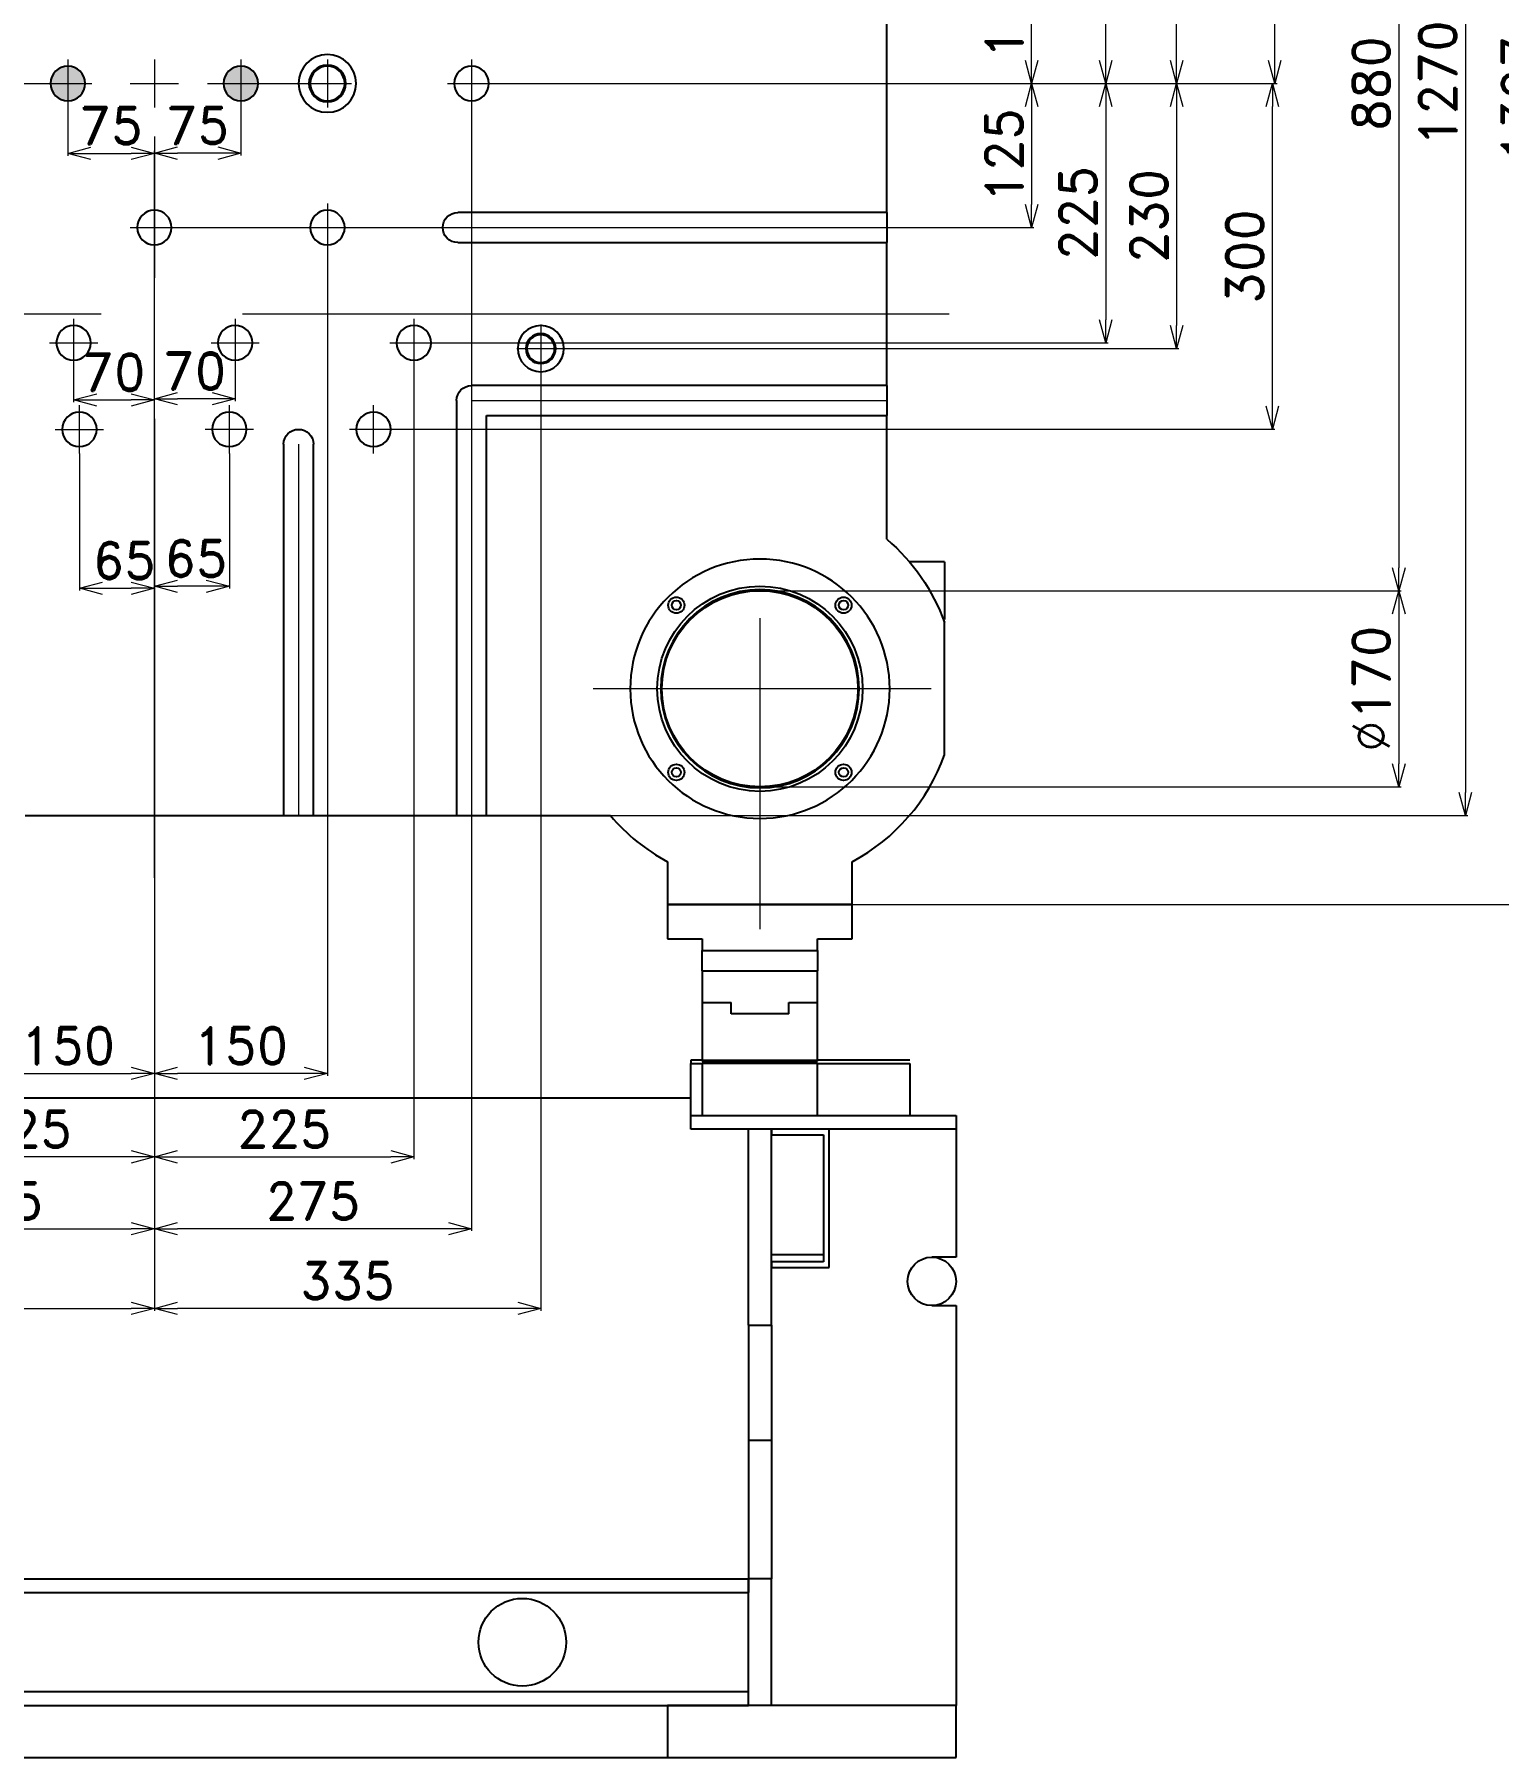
# Model space of a CAD drawing. Header units: millimetres. Extents: x 2673 to 5721, y -10743 to 3474.
# Drawn here: x 3519.5 to 3836.9, y 2286.5 to 2660.1 of the extents above; entities that cross this region are included whole.
import ezdxf

# ---------------------------------------------------------------- set-up
doc = ezdxf.new("R2010")
doc.units = ezdxf.units.MM
doc.header["$LTSCALE"] = 16.335
doc.header["$PDMODE"] = 3
doc.header["$PDSIZE"] = 0.3125
doc.linetypes.add('CENTER', pattern=[0.6, 0.375, -0.075, 0.075, -0.075])
doc.layers.get('0').update_dxf_attribs({"linetype": 'CONTINUOUS'})
doc.layers.get('Defpoints').update_dxf_attribs({"linetype": 'CONTINUOUS'})
doc.layers.add('cen', color=1, linetype='CENTER')
doc.layers.add('dim', color=82, linetype='CONTINUOUS', lineweight=9)
doc.styles.add('mds', font='romand.shx', dxfattribs={"bigfont": 'chineset.shx'})
doc.dimstyles.new('MDS4-0000', dxfattribs={"dimtxt": 8, "dimasz": 5, "dimexe": 0.5, "dimexo": 0, "dimgap": 2, "dimtad": 1, "dimdec": 1, "dimlfac": 4, "dimzin": 9, "dimdsep": 46, "dimtxsty": 'mds', "dimblk": 'OPEN30', "dimcen": 0, "dimclrd": 3, "dimclre": 3, "dimclrt": 3, "dimazin": 2, "dimtfac": 0.75, "dimtdec": 1, "dimtmove": 0, "dimatfit": 3, "dimldrblk": 'OPEN30', "dimfxl": 0, "dimtolj": 1, "dimtzin": 0, "dimlwd": 9, "dimlwe": 9, "dimarcsym": 0})

# ---------------------------------------------------------------- blocks, each defined once
blk = doc.blocks.new('_Open30')
at = {"color": 0, "linetype": 'ByBlock', "lineweight": -2}
for p, q in [((-1, 0.268), (0, 0)), ((0, 0), (-1, -0.268)), ((0, 0), (-1, 0))]:
    blk.add_line(p, q, dxfattribs=at)
blk = doc.blocks.new('*D182')
at = {"layer": 'Defpoints', "color": 0}
for p in [(3691.14, 2820.72), (3696.78, 2471.47), (3847.56, 2471.47)]:
    blk.add_point(p, dxfattribs=at)
at = {"layer": 'dim', "color": 3, "lineweight": 9}
for p, q in [((3691.14, 2820.72), (3848.06, 2820.72)), ((3847.56, 2815.72), (3847.56, 2476.47)), ((3696.78, 2471.47), (3848.06, 2471.47))]:
    blk.add_line(p, q, dxfattribs=at)
at = {"layer": 'dim', "color": 3, "lineweight": 9, "xscale": 5, "yscale": 5, "zscale": 5}
for p, rotation in [((3847.56, 2820.72), 90), ((3847.56, 2471.47), 270)]:
    blk.add_blockref('_Open30', p, dxfattribs=dict(at, rotation=rotation))
at = {"layer": 'dim', "color": 3, "insert": (3841.56, 2646.09), "char_height": 8, "attachment_point": 5, "rotation": 90, "style": 'mds'}
blk.add_mtext('\\A1;1397', dxfattribs=at)
blk = doc.blocks.new('*D183')
at = {"layer": 'Defpoints', "color": 0}
for p in [(3644.38, 2808.22), (3644.38, 2490.72), (3829.69, 2490.72)]:
    blk.add_point(p, dxfattribs=at)
at = {"layer": 'dim', "color": 3, "lineweight": 9}
for p, q in [((3644.38, 2808.22), (3830.19, 2808.22)), ((3829.69, 2803.22), (3829.69, 2495.72)), ((3644.38, 2490.72), (3830.19, 2490.72))]:
    blk.add_line(p, q, dxfattribs=at)
at = {"layer": 'dim', "color": 3, "lineweight": 9, "xscale": 5, "yscale": 5, "zscale": 5}
for p, rotation in [((3829.69, 2808.22), 90), ((3829.69, 2490.72), 270)]:
    blk.add_blockref('_Open30', p, dxfattribs=dict(at, rotation=rotation))
at = {"layer": 'dim', "color": 3, "insert": (3823.69, 2649.47), "char_height": 8, "attachment_point": 5, "rotation": 90, "style": 'mds'}
blk.add_mtext('\\A1;1270', dxfattribs=at)
blk = doc.blocks.new('*D184')
at = {"layer": 'Defpoints', "color": 0}
for p in [(3676.78, 2539.47), (3676.78, 2496.97), (3815.25, 2496.97)]:
    blk.add_point(p, dxfattribs=at)
at = {"layer": 'dim', "color": 3, "lineweight": 9}
for p, q in [((3676.78, 2539.47), (3815.75, 2539.47)), ((3815.25, 2534.47), (3815.25, 2501.97)), ((3676.78, 2496.97), (3815.75, 2496.97))]:
    blk.add_line(p, q, dxfattribs=at)
at = {"layer": 'dim', "color": 3, "lineweight": 9, "xscale": 5, "yscale": 5, "zscale": 5}
for p, rotation in [((3815.25, 2539.47), 90), ((3815.25, 2496.97), 270)]:
    blk.add_blockref('_Open30', p, dxfattribs=dict(at, rotation=rotation))
at = {"layer": 'dim', "color": 3, "insert": (3809.25, 2518.22), "char_height": 8, "attachment_point": 5, "rotation": 90, "style": 'mds'}
blk.add_mtext('\\A1;%%c170', dxfattribs=at)
blk = doc.blocks.new('*D186')
at = {"layer": 'Defpoints', "color": 0}
for p in [(3676.78, 2759.47), (3676.78, 2539.47), (3815.25, 2539.47)]:
    blk.add_point(p, dxfattribs=at)
at = {"layer": 'dim', "color": 3, "lineweight": 9}
for p, q in [((3676.78, 2759.47), (3815.75, 2759.47)), ((3815.25, 2754.47), (3815.25, 2544.47)), ((3676.78, 2539.47), (3815.75, 2539.47))]:
    blk.add_line(p, q, dxfattribs=at)
at = {"layer": 'dim', "color": 3, "lineweight": 9, "xscale": 5, "yscale": 5, "zscale": 5}
for p, rotation in [((3815.25, 2759.47), 90), ((3815.25, 2539.47), 270)]:
    blk.add_blockref('_Open30', p, dxfattribs=dict(at, rotation=rotation))
at = {"layer": 'dim', "color": 3, "insert": (3809.25, 2649.47), "char_height": 8, "attachment_point": 5, "rotation": 90, "style": 'mds'}
blk.add_mtext('\\A1;880', dxfattribs=at)
blk = doc.blocks.new('*D187')
at = {"layer": 'Defpoints', "color": 0}
for p in [(3563.03, 2588), (3545.53, 2581.11), (3545.53, 2477.2)]:
    blk.add_point(p, dxfattribs=at)
at = {"layer": 'dim', "color": 3, "lineweight": 9}
for p, q in [((3563.03, 2588), (3563.03, 2580.61)), ((3545.53, 2477.2), (3545.53, 2581.61)), ((3558.03, 2581.11), (3550.53, 2581.11))]:
    blk.add_line(p, q, dxfattribs=at)
at = {"layer": 'dim', "color": 3, "lineweight": 9, "xscale": 5, "yscale": 5, "zscale": 5, "rotation": 180}
blk.add_blockref('_Open30', (3545.53, 2581.11), dxfattribs=at)
at = {"layer": 'dim', "color": 3, "lineweight": 9, "xscale": 5, "yscale": 5, "zscale": 5}
blk.add_blockref('_Open30', (3563.03, 2581.11), dxfattribs=at)
at = {"layer": 'dim', "color": 3, "insert": (3554.28, 2587.11), "char_height": 8, "attachment_point": 5, "style": 'mds'}
blk.add_mtext('\\A1;70', dxfattribs=at)
blk = doc.blocks.new('*D188')
at = {"layer": 'Defpoints', "color": 0}
for p in [(3564.28, 2644.25), (3545.53, 2634.35), (3545.53, 2477.2)]:
    blk.add_point(p, dxfattribs=at)
at = {"layer": 'dim', "color": 3, "lineweight": 9}
for p, q in [((3564.28, 2644.25), (3564.28, 2633.85)), ((3545.53, 2477.2), (3545.53, 2634.85)), ((3559.28, 2634.35), (3550.53, 2634.35))]:
    blk.add_line(p, q, dxfattribs=at)
at = {"layer": 'dim', "color": 3, "lineweight": 9, "xscale": 5, "yscale": 5, "zscale": 5, "rotation": 180}
blk.add_blockref('_Open30', (3545.53, 2634.35), dxfattribs=at)
at = {"layer": 'dim', "color": 3, "lineweight": 9, "xscale": 5, "yscale": 5, "zscale": 5}
blk.add_blockref('_Open30', (3564.28, 2634.35), dxfattribs=at)
at = {"layer": 'dim', "color": 3, "insert": (3554.91, 2640.35), "char_height": 8, "attachment_point": 5, "style": 'mds'}
blk.add_mtext('\\A1;75', dxfattribs=at)
blk = doc.blocks.new('*D189')
at = {"layer": 'Defpoints', "color": 0}
for p in [(3583.03, 2613), (3545.53, 2477.2), (3545.53, 2434.82)]:
    blk.add_point(p, dxfattribs=at)
at = {"layer": 'dim', "color": 3, "lineweight": 9}
for p, q in [((3583.03, 2613), (3583.03, 2434.32)), ((3545.53, 2477.2), (3545.53, 2434.32)), ((3578.03, 2434.82), (3550.53, 2434.82))]:
    blk.add_line(p, q, dxfattribs=at)
at = {"layer": 'dim', "color": 3, "lineweight": 9, "xscale": 5, "yscale": 5, "zscale": 5, "rotation": 180}
blk.add_blockref('_Open30', (3545.53, 2434.82), dxfattribs=at)
at = {"layer": 'dim', "color": 3, "lineweight": 9, "xscale": 5, "yscale": 5, "zscale": 5}
blk.add_blockref('_Open30', (3583.03, 2434.82), dxfattribs=at)
at = {"layer": 'dim', "color": 3, "insert": (3564.28, 2440.82), "char_height": 8, "attachment_point": 5, "style": 'mds'}
blk.add_mtext('\\A1;150', dxfattribs=at)
blk = doc.blocks.new('*D190')
at = {"layer": 'Defpoints', "color": 0}
for p in [(3601.78, 2588), (3545.53, 2477.2), (3601.78, 2416.72)]:
    blk.add_point(p, dxfattribs=at)
at = {"layer": 'dim', "color": 3, "lineweight": 9}
for p, q in [((3601.78, 2588), (3601.78, 2416.22)), ((3545.53, 2477.2), (3545.53, 2416.22)), ((3550.53, 2416.72), (3596.78, 2416.72))]:
    blk.add_line(p, q, dxfattribs=at)
at = {"layer": 'dim', "color": 3, "lineweight": 9, "xscale": 5, "yscale": 5, "zscale": 5, "rotation": 180}
blk.add_blockref('_Open30', (3545.53, 2416.72), dxfattribs=at)
at = {"layer": 'dim', "color": 3, "lineweight": 9, "xscale": 5, "yscale": 5, "zscale": 5}
blk.add_blockref('_Open30', (3601.78, 2416.72), dxfattribs=at)
at = {"layer": 'dim', "color": 3, "insert": (3573.66, 2422.72), "char_height": 8, "attachment_point": 5, "style": 'mds'}
blk.add_mtext('\\A1;225', dxfattribs=at)
blk = doc.blocks.new('*D191')
at = {"layer": 'Defpoints', "color": 0}
for p in [(3614.28, 2644.25), (3545.53, 2477.2), (3545.53, 2401.14)]:
    blk.add_point(p, dxfattribs=at)
at = {"layer": 'dim', "color": 3, "lineweight": 9}
for p, q in [((3614.28, 2644.25), (3614.28, 2400.64)), ((3545.53, 2477.2), (3545.53, 2400.64)), ((3609.28, 2401.14), (3550.53, 2401.14))]:
    blk.add_line(p, q, dxfattribs=at)
at = {"layer": 'dim', "color": 3, "lineweight": 9, "xscale": 5, "yscale": 5, "zscale": 5, "rotation": 180}
blk.add_blockref('_Open30', (3545.53, 2401.14), dxfattribs=at)
at = {"layer": 'dim', "color": 3, "lineweight": 9, "xscale": 5, "yscale": 5, "zscale": 5}
blk.add_blockref('_Open30', (3614.28, 2401.14), dxfattribs=at)
at = {"layer": 'dim', "color": 3, "insert": (3579.91, 2407.14), "char_height": 8, "attachment_point": 5, "style": 'mds'}
blk.add_mtext('\\A1;275', dxfattribs=at)
blk = doc.blocks.new('*D192')
at = {"layer": 'Defpoints', "color": 0}
for p in [(3629.28, 2586.75), (3545.53, 2477.2), (3545.53, 2383.86)]:
    blk.add_point(p, dxfattribs=at)
at = {"layer": 'dim', "color": 3, "lineweight": 9}
for p, q in [((3629.28, 2586.75), (3629.28, 2383.36)), ((3545.53, 2477.2), (3545.53, 2383.36)), ((3624.28, 2383.86), (3550.53, 2383.86))]:
    blk.add_line(p, q, dxfattribs=at)
at = {"layer": 'dim', "color": 3, "lineweight": 9, "xscale": 5, "yscale": 5, "zscale": 5, "rotation": 180}
blk.add_blockref('_Open30', (3545.53, 2383.86), dxfattribs=at)
at = {"layer": 'dim', "color": 3, "lineweight": 9, "xscale": 5, "yscale": 5, "zscale": 5}
blk.add_blockref('_Open30', (3629.28, 2383.86), dxfattribs=at)
at = {"layer": 'dim', "color": 3, "insert": (3587.41, 2389.86), "char_height": 8, "attachment_point": 5, "style": 'mds'}
blk.add_mtext('\\A1;335', dxfattribs=at)
blk = doc.blocks.new('*D193')
at = {"layer": 'Defpoints', "color": 0}
for p in [(3461.78, 2586.75), (3545.53, 2477.2), (3545.53, 2383.86)]:
    blk.add_point(p, dxfattribs=at)
at = {"layer": 'dim', "color": 3, "lineweight": 9}
for p, q in [((3461.78, 2586.75), (3461.78, 2383.36)), ((3545.53, 2477.2), (3545.53, 2383.36)), ((3466.78, 2383.86), (3540.53, 2383.86))]:
    blk.add_line(p, q, dxfattribs=at)
at = {"layer": 'dim', "color": 3, "lineweight": 9, "xscale": 5, "yscale": 5, "zscale": 5, "rotation": 180}
blk.add_blockref('_Open30', (3461.78, 2383.86), dxfattribs=at)
at = {"layer": 'dim', "color": 3, "lineweight": 9, "xscale": 5, "yscale": 5, "zscale": 5}
blk.add_blockref('_Open30', (3545.53, 2383.86), dxfattribs=at)
at = {"layer": 'dim', "color": 3, "insert": (3503.66, 2389.86), "char_height": 8, "attachment_point": 5, "style": 'mds'}
blk.add_mtext('\\A1;335', dxfattribs=at)
blk = doc.blocks.new('*D194')
at = {"layer": 'Defpoints', "color": 0}
for p in [(3476.78, 2644.25), (3545.53, 2477.2), (3545.53, 2401.14)]:
    blk.add_point(p, dxfattribs=at)
at = {"layer": 'dim', "color": 3, "lineweight": 9}
for p, q in [((3476.78, 2644.25), (3476.78, 2400.64)), ((3545.53, 2477.2), (3545.53, 2400.64)), ((3481.78, 2401.14), (3540.53, 2401.14))]:
    blk.add_line(p, q, dxfattribs=at)
at = {"layer": 'dim', "color": 3, "lineweight": 9, "xscale": 5, "yscale": 5, "zscale": 5, "rotation": 180}
blk.add_blockref('_Open30', (3476.78, 2401.14), dxfattribs=at)
at = {"layer": 'dim', "color": 3, "lineweight": 9, "xscale": 5, "yscale": 5, "zscale": 5}
blk.add_blockref('_Open30', (3545.53, 2401.14), dxfattribs=at)
at = {"layer": 'dim', "color": 3, "insert": (3511.16, 2407.14), "char_height": 8, "attachment_point": 5, "style": 'mds'}
blk.add_mtext('\\A1;275', dxfattribs=at)
blk = doc.blocks.new('*D195')
at = {"layer": 'Defpoints', "color": 0}
for p in [(3489.28, 2588), (3545.53, 2477.2), (3489.28, 2416.72)]:
    blk.add_point(p, dxfattribs=at)
at = {"layer": 'dim', "color": 3, "lineweight": 9}
for p, q in [((3489.28, 2588), (3489.28, 2416.22)), ((3545.53, 2477.2), (3545.53, 2416.22)), ((3540.53, 2416.72), (3494.28, 2416.72))]:
    blk.add_line(p, q, dxfattribs=at)
at = {"layer": 'dim', "color": 3, "lineweight": 9, "xscale": 5, "yscale": 5, "zscale": 5, "rotation": 180}
blk.add_blockref('_Open30', (3489.28, 2416.72), dxfattribs=at)
at = {"layer": 'dim', "color": 3, "lineweight": 9, "xscale": 5, "yscale": 5, "zscale": 5}
blk.add_blockref('_Open30', (3545.53, 2416.72), dxfattribs=at)
at = {"layer": 'dim', "color": 3, "insert": (3517.41, 2422.72), "char_height": 8, "attachment_point": 5, "style": 'mds'}
blk.add_mtext('\\A1;225', dxfattribs=at)
blk = doc.blocks.new('*D196')
at = {"layer": 'Defpoints', "color": 0}
for p in [(3508.03, 2613), (3545.53, 2477.2), (3545.53, 2434.82)]:
    blk.add_point(p, dxfattribs=at)
at = {"layer": 'dim', "color": 3, "lineweight": 9}
for p, q in [((3508.03, 2613), (3508.03, 2434.32)), ((3545.53, 2477.2), (3545.53, 2434.32)), ((3513.03, 2434.82), (3540.53, 2434.82))]:
    blk.add_line(p, q, dxfattribs=at)
at = {"layer": 'dim', "color": 3, "lineweight": 9, "xscale": 5, "yscale": 5, "zscale": 5, "rotation": 180}
blk.add_blockref('_Open30', (3508.03, 2434.82), dxfattribs=at)
at = {"layer": 'dim', "color": 3, "lineweight": 9, "xscale": 5, "yscale": 5, "zscale": 5}
blk.add_blockref('_Open30', (3545.53, 2434.82), dxfattribs=at)
at = {"layer": 'dim', "color": 3, "insert": (3526.78, 2440.82), "char_height": 8, "attachment_point": 5, "style": 'mds'}
blk.add_mtext('\\A1;150', dxfattribs=at)
blk = doc.blocks.new('*D197')
at = {"layer": 'Defpoints', "color": 0}
for p in [(3526.78, 2644.25), (3545.53, 2634.3), (3545.53, 2477.2)]:
    blk.add_point(p, dxfattribs=at)
at = {"layer": 'dim', "color": 3, "lineweight": 9}
for p, q in [((3526.78, 2644.25), (3526.78, 2633.8)), ((3531.78, 2634.3), (3540.53, 2634.3)), ((3545.53, 2477.2), (3545.53, 2634.8))]:
    blk.add_line(p, q, dxfattribs=at)
at = {"layer": 'dim', "color": 3, "lineweight": 9, "xscale": 5, "yscale": 5, "zscale": 5, "rotation": 180}
blk.add_blockref('_Open30', (3526.78, 2634.3), dxfattribs=at)
at = {"layer": 'dim', "color": 3, "lineweight": 9, "xscale": 5, "yscale": 5, "zscale": 5}
blk.add_blockref('_Open30', (3545.53, 2634.3), dxfattribs=at)
at = {"layer": 'dim', "color": 3, "insert": (3536.16, 2640.3), "char_height": 8, "attachment_point": 5, "style": 'mds'}
blk.add_mtext('\\A1;75', dxfattribs=at)
blk = doc.blocks.new('*D198')
at = {"layer": 'Defpoints', "color": 0}
for p in [(3528.03, 2588), (3545.53, 2580.85), (3545.53, 2477.2)]:
    blk.add_point(p, dxfattribs=at)
at = {"layer": 'dim', "color": 3, "lineweight": 9}
for p, q in [((3528.03, 2588), (3528.03, 2580.35)), ((3533.03, 2580.85), (3540.53, 2580.85)), ((3545.53, 2477.2), (3545.53, 2581.35))]:
    blk.add_line(p, q, dxfattribs=at)
at = {"layer": 'dim', "color": 3, "lineweight": 9, "xscale": 5, "yscale": 5, "zscale": 5, "rotation": 180}
blk.add_blockref('_Open30', (3528.03, 2580.85), dxfattribs=at)
at = {"layer": 'dim', "color": 3, "lineweight": 9, "xscale": 5, "yscale": 5, "zscale": 5}
blk.add_blockref('_Open30', (3545.53, 2580.85), dxfattribs=at)
at = {"layer": 'dim', "color": 3, "insert": (3536.78, 2586.85), "char_height": 8, "attachment_point": 5, "style": 'mds'}
blk.add_mtext('\\A1;70', dxfattribs=at)
blk = doc.blocks.new('*D199')
at = {"layer": 'Defpoints', "color": 0}
for p in [(3717.8, 2649.47), (3607, 2593.22), (3751.73, 2593.22)]:
    blk.add_point(p, dxfattribs=at)
at = {"layer": 'dim', "color": 3, "lineweight": 9}
for p, q in [((3717.8, 2649.47), (3752.23, 2649.47)), ((3751.73, 2644.47), (3751.73, 2598.22)), ((3607, 2593.22), (3752.23, 2593.22))]:
    blk.add_line(p, q, dxfattribs=at)
at = {"layer": 'dim', "color": 3, "lineweight": 9, "xscale": 5, "yscale": 5, "zscale": 5}
for p, rotation in [((3751.73, 2649.47), 90), ((3751.73, 2593.22), 270)]:
    blk.add_blockref('_Open30', p, dxfattribs=dict(at, rotation=rotation))
at = {"layer": 'dim', "color": 3, "insert": (3745.73, 2621.34), "char_height": 8, "attachment_point": 5, "rotation": 90, "style": 'mds'}
blk.add_mtext('\\A1;225', dxfattribs=at)
blk = doc.blocks.new('*D200')
at = {"layer": 'Defpoints', "color": 0}
for p in [(3717.8, 2649.47), (3634.5, 2591.97), (3767.09, 2591.97)]:
    blk.add_point(p, dxfattribs=at)
at = {"layer": 'dim', "color": 3, "lineweight": 9}
for p, q in [((3717.8, 2649.47), (3767.59, 2649.47)), ((3767.09, 2644.47), (3767.09, 2596.97)), ((3634.5, 2591.97), (3767.59, 2591.97))]:
    blk.add_line(p, q, dxfattribs=at)
at = {"layer": 'dim', "color": 3, "lineweight": 9, "xscale": 5, "yscale": 5, "zscale": 5}
for p, rotation in [((3767.09, 2649.47), 90), ((3767.09, 2591.97), 270)]:
    blk.add_blockref('_Open30', p, dxfattribs=dict(at, rotation=rotation))
at = {"layer": 'dim', "color": 3, "insert": (3761.09, 2620.72), "char_height": 8, "attachment_point": 5, "rotation": 90, "style": 'mds'}
blk.add_mtext('\\A1;230', dxfattribs=at)
blk = doc.blocks.new('*D201')
at = {"layer": 'Defpoints', "color": 0}
for p in [(3634.5, 2706.97), (3767.09, 2706.97), (3717.8, 2649.47)]:
    blk.add_point(p, dxfattribs=at)
at = {"layer": 'dim', "color": 3, "lineweight": 9}
for p, q in [((3634.5, 2706.97), (3767.59, 2706.97)), ((3767.09, 2654.47), (3767.09, 2701.97)), ((3717.8, 2649.47), (3767.59, 2649.47))]:
    blk.add_line(p, q, dxfattribs=at)
at = {"layer": 'dim', "color": 3, "lineweight": 9, "xscale": 5, "yscale": 5, "zscale": 5}
for p, rotation in [((3767.09, 2706.97), 90), ((3767.09, 2649.47), 270)]:
    blk.add_blockref('_Open30', p, dxfattribs=dict(at, rotation=rotation))
at = {"layer": 'dim', "color": 3, "insert": (3761.09, 2678.22), "char_height": 8, "attachment_point": 5, "rotation": 90, "style": 'mds'}
blk.add_mtext('\\A1;230', dxfattribs=at)
blk = doc.blocks.new('*D202')
at = {"layer": 'Defpoints', "color": 0}
for p in [(3607, 2705.72), (3751.73, 2705.72), (3717.8, 2649.47)]:
    blk.add_point(p, dxfattribs=at)
at = {"layer": 'dim', "color": 3, "lineweight": 9}
for p, q in [((3607, 2705.72), (3752.23, 2705.72)), ((3751.73, 2654.47), (3751.73, 2700.72)), ((3717.8, 2649.47), (3752.23, 2649.47))]:
    blk.add_line(p, q, dxfattribs=at)
at = {"layer": 'dim', "color": 3, "lineweight": 9, "xscale": 5, "yscale": 5, "zscale": 5}
for p, rotation in [((3751.73, 2705.72), 90), ((3751.73, 2649.47), 270)]:
    blk.add_blockref('_Open30', p, dxfattribs=dict(at, rotation=rotation))
at = {"layer": 'dim', "color": 3, "insert": (3745.73, 2677.59), "char_height": 8, "attachment_point": 5, "rotation": 90, "style": 'mds'}
blk.add_mtext('\\A1;225', dxfattribs=at)
blk = doc.blocks.new('*D203')
at = {"layer": 'Defpoints', "color": 0}
for p in [(3717.8, 2649.47), (3550.75, 2618.22), (3735.67, 2618.22)]:
    blk.add_point(p, dxfattribs=at)
at = {"layer": 'dim', "color": 3, "lineweight": 9}
for p, q in [((3717.8, 2649.47), (3736.17, 2649.47)), ((3735.67, 2644.47), (3735.67, 2623.22)), ((3550.75, 2618.22), (3736.17, 2618.22))]:
    blk.add_line(p, q, dxfattribs=at)
at = {"layer": 'dim', "color": 3, "lineweight": 9, "xscale": 5, "yscale": 5, "zscale": 5}
for p, rotation in [((3735.67, 2649.47), 90), ((3735.67, 2618.22), 270)]:
    blk.add_blockref('_Open30', p, dxfattribs=dict(at, rotation=rotation))
at = {"layer": 'dim', "color": 3, "insert": (3729.67, 2633.84), "char_height": 8, "attachment_point": 5, "rotation": 90, "style": 'mds'}
blk.add_mtext('\\A1;125', dxfattribs=at)
blk = doc.blocks.new('*D204')
at = {"layer": 'Defpoints', "color": 0}
for p in [(3550.75, 2680.72), (3735.67, 2680.72), (3717.8, 2649.47)]:
    blk.add_point(p, dxfattribs=at)
at = {"layer": 'dim', "color": 3, "lineweight": 9}
for p, q in [((3550.75, 2680.72), (3736.17, 2680.72)), ((3735.67, 2654.47), (3735.67, 2675.72)), ((3717.8, 2649.47), (3736.17, 2649.47))]:
    blk.add_line(p, q, dxfattribs=at)
at = {"layer": 'dim', "color": 3, "lineweight": 9, "xscale": 5, "yscale": 5, "zscale": 5}
for p, rotation in [((3735.67, 2680.72), 90), ((3735.67, 2649.47), 270)]:
    blk.add_blockref('_Open30', p, dxfattribs=dict(at, rotation=rotation))
at = {"layer": 'dim', "color": 3, "insert": (3729.67, 2665.09), "char_height": 8, "attachment_point": 5, "rotation": 90, "style": 'mds'}
blk.add_mtext('\\A1;125', dxfattribs=at)
blk = doc.blocks.new('*D123')
at = {"color": 3, "lineweight": 9}
for p, q in [((3529.28, 2569.25), (3529.28, 2539.5)), ((3545.53, 2569.25), (3545.53, 2539.5)), ((3534.28, 2540), (3540.53, 2540))]:
    blk.add_line(p, q, dxfattribs=at)
at = {"layer": 'Defpoints', "color": 0}
for p in [(3529.28, 2569.25), (3545.53, 2569.25), (3545.53, 2540)]:
    blk.add_point(p, dxfattribs=at)
at = {"color": 3, "lineweight": 9, "xscale": 5, "yscale": 5, "zscale": 5, "rotation": 180}
blk.add_blockref('_Open30', (3529.28, 2540), dxfattribs=at)
at = {"color": 3, "lineweight": 9, "xscale": 5, "yscale": 5, "zscale": 5}
blk.add_blockref('_Open30', (3545.53, 2540), dxfattribs=at)
at = {"color": 3, "insert": (3539.01, 2546), "char_height": 8, "attachment_point": 5, "style": 'mds'}
blk.add_mtext('\\A1;65', dxfattribs=at)
blk = doc.blocks.new('*D124')
at = {"color": 3, "lineweight": 9}
for p, q in [((3545.53, 2569.25), (3545.53, 2539.95)), ((3561.78, 2569.25), (3561.78, 2539.95)), ((3556.78, 2540.45), (3550.53, 2540.45))]:
    blk.add_line(p, q, dxfattribs=at)
at = {"layer": 'Defpoints', "color": 0}
for p in [(3545.53, 2569.25), (3561.78, 2569.25), (3545.53, 2540.45)]:
    blk.add_point(p, dxfattribs=at)
at = {"color": 3, "lineweight": 9, "xscale": 5, "yscale": 5, "zscale": 5, "rotation": 180}
blk.add_blockref('_Open30', (3545.53, 2540.45), dxfattribs=at)
at = {"color": 3, "lineweight": 9, "xscale": 5, "yscale": 5, "zscale": 5}
blk.add_blockref('_Open30', (3561.78, 2540.45), dxfattribs=at)
at = {"color": 3, "insert": (3554.55, 2546.45), "char_height": 8, "attachment_point": 5, "style": 'mds'}
blk.add_mtext('\\A1;65', dxfattribs=at)
blk = doc.blocks.new('*D125')
at = {"color": 3, "lineweight": 9}
for p, q in [((3717.8, 2649.47), (3788.36, 2649.47)), ((3787.86, 2579.47), (3787.86, 2644.47)), ((3598.25, 2574.47), (3788.36, 2574.47))]:
    blk.add_line(p, q, dxfattribs=at)
at = {"layer": 'Defpoints', "color": 0}
for p in [(3717.8, 2649.47), (3787.86, 2649.47), (3598.25, 2574.47)]:
    blk.add_point(p, dxfattribs=at)
at = {"color": 3, "lineweight": 9, "xscale": 5, "yscale": 5, "zscale": 5}
for p, rotation in [((3787.86, 2649.47), 90), ((3787.86, 2574.47), 270)]:
    blk.add_blockref('_Open30', p, dxfattribs=dict(at, rotation=rotation))
at = {"color": 3, "insert": (3781.86, 2611.97), "char_height": 8, "attachment_point": 5, "rotation": 90, "style": 'mds'}
blk.add_mtext('\\A1;300', dxfattribs=at)
blk = doc.blocks.new('*D126')
at = {"color": 3, "lineweight": 9}
for p, q in [((3598.25, 2724.47), (3788.86, 2724.47)), ((3788.36, 2654.47), (3788.36, 2719.47)), ((3717.8, 2649.47), (3788.86, 2649.47))]:
    blk.add_line(p, q, dxfattribs=at)
at = {"layer": 'Defpoints', "color": 0}
for p in [(3598.25, 2724.47), (3788.36, 2724.47), (3717.8, 2649.47)]:
    blk.add_point(p, dxfattribs=at)
at = {"color": 3, "lineweight": 9, "xscale": 5, "yscale": 5, "zscale": 5}
for p, rotation in [((3788.36, 2724.47), 90), ((3788.36, 2649.47), 270)]:
    blk.add_blockref('_Open30', p, dxfattribs=dict(at, rotation=rotation))
at = {"color": 3, "insert": (3782.36, 2686.97), "char_height": 8, "attachment_point": 5, "rotation": 90, "style": 'mds'}
blk.add_mtext('\\A1;300', dxfattribs=at)

msp = doc.modelspace()

# ---------------------------------------------------------------- hatches: boundary and pattern name
h = msp.add_hatch(color=256)
h.paths.add_polyline_path([(3526.781, 2653.216, 0.4142136), (3523.031, 2649.466), (3526.781, 2649.466)])
h.paths.add_polyline_path([(3526.781, 2653.216), (3526.781, 2649.466), (3530.531, 2649.466, 0.4142136)])
h.paths.add_polyline_path([(3530.531, 2649.466), (3526.781, 2649.466), (3526.781, 2645.716, 0.4142136)])
h.paths.add_polyline_path([(3526.781, 2649.466), (3523.031, 2649.466, 0.4142136), (3526.781, 2645.716)])
h = msp.add_hatch(color=256)
h.paths.add_polyline_path([(3564.281, 2653.216, 0.4142136), (3560.531, 2649.466), (3564.281, 2649.466)])
h.paths.add_polyline_path([(3564.281, 2653.216), (3564.281, 2649.466), (3568.031, 2649.466, 0.4142136)])
h.paths.add_polyline_path([(3568.031, 2649.466), (3564.281, 2649.466), (3564.281, 2645.716, 0.4142136)])
h.paths.add_polyline_path([(3564.281, 2649.466), (3560.531, 2649.466, 0.4142136), (3564.281, 2645.716)])

# ---------------------------------------------------------------- linework, layer by layer
for p, q in [((3704.281, 2621.466), (3704.281, 2677.466)), ((3704.281, 2621.466), (3611.281, 2621.466)), ((3704.281, 2621.466), (3704.281, 2614.966)), ((3611.281, 2614.966), (3704.281, 2614.966)), ((3704.281, 2583.966), (3704.281, 2614.966)), ((3704.281, 2583.966), (3614.281, 2583.966)), ((3704.281, 2583.966), (3704.281, 2577.466)), ((3611.031, 2580.716), (3611.031, 2490.716)), ((3617.531, 2577.466), (3704.281, 2577.466)), ((3617.531, 2490.716), (3617.531, 2577.466)), ((3704.281, 2550.62), (3704.281, 2577.466)), ((3573.531, 2571.216), (3573.531, 2490.716)), ((3580.031, 2490.716), (3580.031, 2571.216)), ((3716.781, 2545.716), (3709.233, 2545.716)), ((3716.781, 2545.716), (3716.781, 2533.216)), ((3716.546, 2533.216), (3716.781, 2533.216)), ((3716.781, 2503.854), (3716.781, 2532.577)), ((3517.531, 2490.716), (3573.531, 2490.716)), ((3573.531, 2490.716), (3580.03, 2490.716)), ((3580.031, 2490.716), (3611.031, 2490.716)), ((3611.031, 2490.716), (3617.53, 2490.716)), ((3617.531, 2490.716), (3644.377, 2490.716)), ((3656.781, 2480.716), (3656.781, 2471.466)), ((3696.781, 2471.466), (3696.781, 2480.716)), ((3656.781, 2471.466), (3696.781, 2471.466)), ((3656.781, 2471.466), (3656.781, 2463.966)), ((3696.781, 2471.466), (3656.781, 2471.466)), ((3696.781, 2463.966), (3696.781, 2471.466)), ((3656.781, 2463.966), (3664.281, 2463.966)), ((3664.281, 2463.966), (3664.281, 2461.466)), ((3689.281, 2463.966), (3696.781, 2463.966)), ((3689.281, 2461.466), (3689.281, 2463.966)), ((3664.281, 2461.466), (3689.281, 2461.466)), ((3664.281, 2457.058), (3664.281, 2461.466)), ((3689.281, 2461.466), (3689.281, 2457.058)), ((3664.281, 2457.058), (3689.281, 2457.058)), ((3664.281, 2457.058), (3664.281, 2450.216)), ((3689.281, 2450.216), (3689.281, 2457.058)), ((3664.281, 2450.216), (3670.531, 2450.216)), ((3664.281, 2450.216), (3664.281, 2437.716)), ((3664.281, 2450.216), (3670.531, 2450.216)), ((3670.531, 2447.716), (3670.531, 2450.216)), ((3670.531, 2447.716), (3670.531, 2450.216)), ((3683.031, 2447.716), (3670.531, 2447.716)), ((3683.031, 2447.716), (3670.531, 2447.716)), ((3683.031, 2450.216), (3689.281, 2450.216)), ((3683.031, 2447.716), (3683.031, 2450.216)), ((3683.031, 2450.216), (3689.281, 2450.216)), ((3683.031, 2447.716), (3683.031, 2450.216)), ((3689.281, 2437.716), (3689.281, 2450.216)), ((3664.281, 2437.716), (3661.781, 2437.716)), ((3661.781, 2437.716), (3661.781, 2436.966)), ((3661.781, 2429.466), (3661.781, 2436.966)), ((3661.781, 2436.966), (3664.281, 2436.966)), ((3664.281, 2437.716), (3689.281, 2437.716)), ((3664.281, 2437.466), (3664.281, 2437.716)), ((3664.281, 2437.466), (3689.281, 2437.466)), ((3664.281, 2436.966), (3664.281, 2425.716)), ((3689.281, 2436.966), (3664.281, 2436.966)), ((3709.281, 2437.716), (3689.28, 2437.716)), ((3689.28, 2436.966), (3709.281, 2436.966)), ((3689.281, 2437.466), (3689.281, 2437.716)), ((3689.281, 2425.716), (3689.281, 2436.966)), ((3709.281, 2436.966), (3709.281, 2425.716)), ((3661.781, 2429.466), (3429.281, 2429.466)), ((3661.781, 2425.716), (3661.781, 2429.466)), ((3661.781, 2425.716), (3719.281, 2425.716)), ((3661.781, 2422.716), (3661.781, 2425.716)), ((3664.281, 2425.716), (3689.281, 2425.716)), ((3719.281, 2425.716), (3719.281, 2422.716)), ((3719.281, 2422.716), (3661.781, 2422.716)), ((3679.281, 2422.716), (3674.281, 2422.716)), ((3674.281, 2380.216), (3674.281, 2422.716)), ((3679.281, 2380.216), (3679.281, 2422.716)), ((3691.781, 2422.716), (3679.281, 2422.716)), ((3679.281, 2422.716), (3679.281, 2421.466)), ((3679.281, 2421.466), (3690.531, 2421.466)), ((3690.531, 2421.466), (3690.531, 2393.966)), ((3691.781, 2392.716), (3691.781, 2422.716)), ((3719.281, 2422.716), (3719.281, 2394.966)), ((3679.281, 2395.516), (3690.531, 2395.516)), ((3719.281, 2394.966), (3714.031, 2394.966)), ((3679.281, 2393.966), (3679.281, 2392.716)), ((3690.531, 2393.966), (3679.281, 2393.966)), ((3679.281, 2392.716), (3691.781, 2392.716)), ((3714.031, 2384.466), (3719.281, 2384.466)), ((3719.281, 2384.466), (3719.281, 2297.716)), ((3674.281, 2380.216), (3679.281, 2380.216)), ((3674.281, 2380.216), (3674.281, 2355.216)), ((3679.281, 2380.216), (3679.281, 2355.216)), ((3679.281, 2355.216), (3674.281, 2355.216)), ((3674.281, 2355.216), (3674.281, 2325.216)), ((3679.281, 2355.216), (3679.281, 2325.216)), ((3416.781, 2325.216), (3674.281, 2325.216)), ((3679.281, 2325.216), (3674.281, 2325.216)), ((3674.281, 2297.716), (3674.281, 2325.216)), ((3674.281, 2325.216), (3674.281, 2322.216)), ((3679.281, 2297.716), (3679.281, 2325.216)), ((3416.781, 2322.216), (3674.281, 2322.216)), ((3674.281, 2300.716), (3416.781, 2300.716)), ((3674.281, 2297.716), (3674.281, 2300.716)), ((3416.781, 2297.716), (3674.281, 2297.716)), ((3719.281, 2297.716), (3656.781, 2297.716)), ((3656.781, 2297.716), (3656.781, 2286.466)), ((3679.281, 2297.716), (3674.281, 2297.716)), ((3719.281, 2286.466), (3719.281, 2297.716)), ((3434.281, 2286.466), (3656.781, 2286.466)), ((3656.781, 2286.466), (3719.281, 2286.466))]:
    msp.add_line(p, q)
at = {"extrusion": (0, 0, -1)}
for centre, radius in [((-3526.781, 2649.466), 3.75), ((-3564.281, 2649.466), 3.75), ((-3583.031, 2649.466), 6.25), ((-3583.031, 2649.466), 4), ((-3583.031, 2649.466), 3.75), ((-3614.281, 2649.466), 3.75), ((-3545.531, 2618.216), 3.75), ((-3583.031, 2618.216), 3.75), ((-3528.031, 2593.216), 3.75), ((-3563.031, 2593.216), 3.75), ((-3601.781, 2593.216), 3.75), ((-3629.281, 2591.966), 5), ((-3629.281, 2591.966), 3.25), ((-3629.281, 2591.966), 3), ((-3529.281, 2574.466), 3.75), ((-3561.781, 2574.466), 3.75), ((-3593.031, 2574.466), 3.75), ((-3676.781, 2518.216), 28.125), ((-3676.781, 2518.216), 21.5)]:
    msp.add_circle(centre, radius, dxfattribs=at)
for centre, radius in [((3676.781, 2518.216), 22.25), ((3676.781, 2518.216), 21.25), ((3658.661, 2536.335), 1.75), ((3658.661, 2536.335), 1), ((3694.9, 2536.335), 1.75), ((3694.9, 2536.335), 1), ((3658.661, 2500.096), 1.75), ((3658.661, 2500.096), 1), ((3694.9, 2500.096), 1.75), ((3694.9, 2500.096), 1), ((3714.031, 2389.716), 5.25), ((3625.281, 2311.466), 9.5)]:
    msp.add_circle(centre, radius)
for centre, radius, start, end in [((-3611.281, 2618.216), 3.25, 270, 90), ((-3614.281, 2580.716), 3.25, 0, 90), ((-3576.781, 2571.216), 3.25, 0, 180), ((-3676.781, 2518.216), 42.5, 130.32022, 160.25008)]:
    msp.add_arc(centre, radius, start, end, dxfattribs=at)
for start, end in [(298.07249, 340.25008), (220.32022, 241.92751)]:
    msp.add_arc((3676.781, 2518.216), 42.5, start, end)
at = {"layer": 'cen', "lineweight": 9, "ltscale": 25}
for p, q in [((3545.531, 2821.735), (3545.531, 2477.196)), ((3373.261, 2649.466), (3717.8, 2649.466)), ((3717.8, 2599.466), (3374.47, 2599.466))]:
    msp.add_line(p, q, dxfattribs=at)
at = {"layer": 'cen', "lineweight": 9, "ltscale": 20}
for p, q in [((3526.781, 2654.681), (3526.781, 2644.251)), ((3545.531, 2654.681), (3545.531, 2644.251)), ((3564.281, 2654.681), (3564.281, 2644.251)), ((3583.031, 2654.681), (3583.031, 2644.251)), ((3614.281, 2654.681), (3614.281, 2644.251)), ((3521.565, 2649.466), (3531.996, 2649.466)), ((3540.315, 2649.466), (3550.746, 2649.466)), ((3559.065, 2649.466), (3569.496, 2649.466)), ((3577.815, 2649.466), (3588.246, 2649.466)), ((3609.065, 2649.466), (3619.496, 2649.466)), ((3545.531, 2623.431), (3545.531, 2613.001)), ((3583.031, 2623.431), (3583.031, 2613.001)), ((3540.315, 2618.216), (3550.746, 2618.216)), ((3577.815, 2618.216), (3588.246, 2618.216)), ((3611.281, 2618.216), (3704.281, 2618.216)), ((3528.031, 2598.431), (3528.031, 2588.001)), ((3563.031, 2598.431), (3563.031, 2588.001)), ((3601.781, 2598.431), (3601.781, 2588.001)), ((3629.281, 2597.181), (3629.281, 2586.751)), ((3522.815, 2593.216), (3533.246, 2593.216)), ((3557.815, 2593.216), (3568.246, 2593.216)), ((3596.565, 2593.216), (3606.996, 2593.216)), ((3624.065, 2591.966), (3634.496, 2591.966)), ((3529.281, 2569.251), (3529.281, 2579.681)), ((3561.781, 2569.251), (3561.781, 2579.681)), ((3593.031, 2569.251), (3593.031, 2579.681)), ((3614.281, 2580.716), (3704.281, 2580.716)), ((3614.281, 2580.716), (3614.281, 2490.716)), ((3524.065, 2574.466), (3534.496, 2574.466)), ((3566.996, 2574.466), (3556.565, 2574.466)), ((3598.246, 2574.466), (3587.815, 2574.466)), ((3676.781, 2533.528), (3676.781, 2466.119)), ((3713.921, 2518.216), (3640.625, 2518.216))]:
    msp.add_line(p, q, dxfattribs=at)
at = {"layer": 'cen', "lineweight": 9, "ltscale": 30}
msp.add_line((3576.781, 2571.216), (3576.781, 2490.716), dxfattribs=at)

# ---------------------------------------------------------------- dimensions: what is measured, and where the dimension line sits
for base, p1, p2, picture, middle in [((3788.356, 2724.466), (3717.8, 2649.466), (3598.246, 2724.466), '*D126', (3782.356, 2686.966)), ((3787.856, 2649.466), (3598.246, 2574.466), (3717.8, 2649.466), '*D125', (3781.856, 2611.966))]:
    dim = msp.add_linear_dim(base=base, p1=p1, p2=p2, angle=90, dimstyle='MDS4-0000')
    dim.commit()
    dim.dimension.update_dxf_attribs({"geometry": picture, "text_midpoint": middle})
for base, p1, picture, middle in [((3545.531, 2539.996), (3529.281, 2569.251), '*D123', (3539.013, 2539.996)), ((3545.531, 2540.453), (3561.781, 2569.251), '*D124', (3554.551, 2540.453))]:
    dim = msp.add_linear_dim(base=base, p1=p1, p2=(3545.531, 2569.251), dimstyle='MDS4-0000')
    dim.commit()
    dim.dimension.update_dxf_attribs({"geometry": picture, "text_midpoint": middle, "dimtype": 160})
at = {"layer": 'dim'}
for base, p1, p2, angle, picture, middle in [((3847.562, 2471.466), (3691.142, 2820.716), (3696.781, 2471.466), 90, '*D182', (3841.562, 2646.091)), ((3829.686, 2490.716), (3644.377, 2808.216), (3644.377, 2490.716), 90, '*D183', (3823.686, 2649.466)), ((3815.246, 2539.466), (3676.781, 2759.466), (3676.781, 2539.466), 90, '*D186', (3809.246, 2649.466)), ((3751.727, 2705.716), (3717.8, 2649.466), (3606.996, 2705.716), 90, '*D202', (3745.727, 2677.591)), ((3767.087, 2706.966), (3717.8, 2649.466), (3634.496, 2706.966), 90, '*D201', (3761.087, 2678.216)), ((3735.665, 2680.716), (3717.8, 2649.466), (3550.746, 2680.716), 90, '*D204', (3729.665, 2665.091)), ((3735.665, 2618.216), (3717.8, 2649.466), (3550.746, 2618.216), 270, '*D203', (3729.665, 2633.841)), ((3751.727, 2593.216), (3717.8, 2649.466), (3606.996, 2593.216), 270, '*D199', (3745.727, 2621.341)), ((3767.087, 2591.966), (3717.8, 2649.466), (3634.496, 2591.966), 270, '*D200', (3761.087, 2620.716)), ((3545.531, 2401.144), (3614.281, 2644.251), (3545.531, 2477.196), 180, '*D191', (3579.906, 2407.144)), ((3545.531, 2434.822), (3583.031, 2613.001), (3545.531, 2477.196), 180, '*D189', (3564.281, 2440.822)), ((3601.781, 2416.723), (3545.531, 2477.196), (3601.781, 2588.001), 180, '*D190', (3573.656, 2422.723)), ((3545.531, 2383.862), (3629.281, 2586.751), (3545.531, 2477.196), 180, '*D192', (3587.406, 2389.862))]:
    dim = msp.add_linear_dim(base=base, p1=p1, p2=p2, angle=angle, dimstyle='MDS4-0000', dxfattribs=at)
    dim.commit()
    dim.dimension.update_dxf_attribs({"geometry": picture, "text_midpoint": middle})
for base, p1, picture, middle in [((3545.531, 2634.297), (3526.781, 2644.251), '*D197', (3536.156, 2634.297)), ((3545.531, 2580.848), (3528.031, 2588.001), '*D198', (3536.781, 2580.848))]:
    dim = msp.add_linear_dim(base=base, p1=p1, p2=(3545.531, 2477.196), dimstyle='MDS4-0000', dxfattribs=at)
    dim.commit()
    dim.dimension.update_dxf_attribs({"geometry": picture, "text_midpoint": middle, "dimtype": 160})
for base, p1, picture, middle in [((3545.531, 2634.347), (3564.281, 2644.251), '*D188', (3554.906, 2634.347)), ((3545.531, 2581.108), (3563.031, 2588.001), '*D187', (3554.281, 2581.108))]:
    dim = msp.add_linear_dim(base=base, p1=p1, p2=(3545.531, 2477.196), angle=180, dimstyle='MDS4-0000', dxfattribs=at)
    dim.commit()
    dim.dimension.update_dxf_attribs({"geometry": picture, "text_midpoint": middle, "dimtype": 160})
for base, p1, p2, picture, middle in [((3545.531, 2401.144), (3476.781, 2644.251), (3545.531, 2477.196), '*D194', (3511.156, 2407.144)), ((3545.531, 2434.822), (3508.031, 2613.001), (3545.531, 2477.196), '*D196', (3526.781, 2440.822)), ((3545.531, 2383.862), (3461.781, 2586.751), (3545.531, 2477.196), '*D193', (3503.656, 2389.862)), ((3489.281, 2416.723), (3545.531, 2477.196), (3489.281, 2588.001), '*D195', (3517.406, 2422.723))]:
    dim = msp.add_linear_dim(base=base, p1=p1, p2=p2, dimstyle='MDS4-0000', dxfattribs=at)
    dim.commit()
    dim.dimension.update_dxf_attribs({"geometry": picture, "text_midpoint": middle})
dim = msp.add_linear_dim(base=(3815.246, 2496.966), p1=(3676.781, 2539.466), p2=(3676.781, 2496.966), angle=270, text='%%c<>', dimstyle='MDS4-0000', dxfattribs=at)
dim.commit()
dim.dimension.update_dxf_attribs({"geometry": '*D184', "text_midpoint": (3809.246, 2518.216)})

doc.saveas('drawing.dxf')
